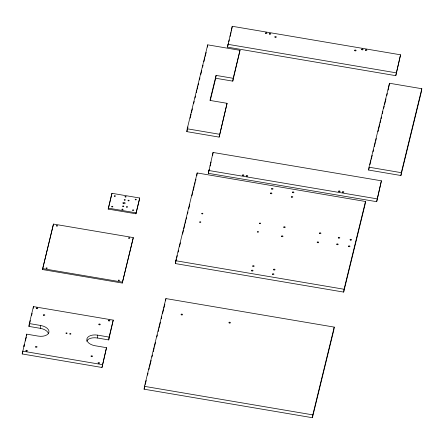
<?xml version="1.0" encoding="UTF-8"?>
<svg xmlns="http://www.w3.org/2000/svg" width="444" height="444" viewBox="0 0 444 444"><rect width="100%" height="100%" fill="white"/><g stroke="black" fill="none" stroke-linecap="round" stroke-linejoin="round"><path stroke-width="0.67" d="M29.31 323.559L33.45 306.599L113.237 320.118L109.096 337.079L97.697 335.148A9.646 5.433 7.7 0 0 86.907 338.839A9.646 5.433 7.7 0 0 95.11 345.748L106.505 347.68L101.981 367.482L22.2 353.962L26.723 334.16L38.123 336.091A9.646 5.433 7.7 0 0 48.912 332.401A9.646 5.433 7.7 0 0 40.709 325.491L29.31 323.559L28.927 326.401L40.326 328.332A9.646 5.433 7.7 0 1 48.54 333.816M23.904 346.464L24.137 344.76M26.573 335.298L26.723 334.16M33.222 308.308L33.45 306.599M42.48 269.541L53.474 224.07L133.256 237.59L133.128 238.539L122.261 283.061L42.48 269.541L53.474 224.07M40.326 328.332L40.709 325.491M108.197 209.091L111.949 193.307L139.682 198.002L139.555 198.951L135.931 213.792L108.197 209.091L111.949 193.307M86.669 341.225A9.646 5.433 7.7 0 1 97.314 337.989L97.697 335.148M101.981 367.482L106.505 347.68M97.314 337.989L108.708 339.921L109.096 337.079M113.237 320.118L108.708 339.921M122.261 283.061L133.256 237.59M135.931 213.792L139.682 198.002M144.106 389.194L144.489 386.352L165.917 298.584L334.215 327.106L333.833 329.948L312.41 417.715L144.106 389.194L144.922 385.847M240.004 50.316L233.172 78.299L216.078 75.402L209.968 100.416L227.067 103.313L219.125 137.107L186.835 131.635L187.218 128.793L207.709 44.844L240.004 50.316L232.789 81.141L215.69 78.244L210.228 100.627M165.606 300.86L165.917 298.584M175.374 263.575L175.757 260.728L197.18 172.96L365.484 201.482L365.101 204.323L343.673 292.091L175.374 263.575L176.518 258.885M207.404 47.12L207.709 44.844M196.797 175.807L197.18 172.96M215.69 78.244L216.078 75.402M208.336 173.332L213.059 152.464L381.402 180.808L376.679 201.681L208.336 173.332L209.296 169.325M212.676 155.306L213.059 152.464M227.472 47.147L232.256 26.285L400.56 54.806L395.776 75.669L227.472 47.147L228.455 43.146M232.256 26.285L231.385 31.13M219.125 137.107L227.067 103.313M232.789 81.141L233.172 78.299M312.41 417.715L312.792 414.874L334.215 327.106M343.673 292.091L344.056 289.249L365.484 201.482M368.631 170.046L369.014 167.205L389.51 83.256L421.8 88.722L421.417 91.569L400.921 175.519L368.631 170.046L369.119 168.032M389.51 83.256L388.139 90.126M376.679 201.681L381.402 180.808M395.776 75.669L400.56 54.806M400.921 175.519L401.304 172.677L421.8 88.722M210.101 165.989L211.067 161.982M22.2 353.962L22.822 351.42M24.076 346.276L24.559 344.289M25.369 340.975L26.34 337.002M28.927 326.401L30.359 320.535M31.635 315.312L32.112 313.359M186.835 131.635L187.978 126.934M190.11 118.204L191.098 114.175M191.425 112.832L192.407 108.802M193.717 103.43L194.211 101.415M195.033 98.057L195.521 96.043M196.342 92.685L196.836 90.67M197.164 89.327L197.819 86.641M198.146 85.298L198.635 83.283M199.456 79.926L199.95 77.911M200.771 74.548L201.754 70.518M202.569 67.161L203.063 65.146M203.885 61.788L204.867 57.759M205.195 56.416L206.177 52.386M228.777 41.808L229.265 39.81M230.081 36.469L231.058 32.468M145.249 384.504L146.231 380.486M147.541 375.125L148.03 373.115M148.845 369.763L149.339 367.754M149.667 366.417L151.138 360.384M151.953 357.037L152.447 355.028M153.263 351.676L154.246 347.658M154.573 346.314L155.555 342.296M156.86 336.935L157.354 334.926M158.169 331.574L158.663 329.565M158.991 328.227L160.462 322.194M161.277 318.848L161.766 316.838M162.587 313.486L163.57 309.468M163.897 308.125L164.874 304.107M176.845 257.542L177.334 255.533M178.155 252.181L178.643 250.172M179.459 246.825L180.442 242.801M182.567 234.093L183.55 230.075M183.877 228.732L184.859 224.714M185.187 223.376L185.842 220.696M186.164 219.353L186.658 217.344M187.473 213.991L187.967 211.982M188.783 208.636L189.766 204.612M191.891 195.904L192.874 191.886M193.201 190.543L194.178 186.524M194.505 185.187L195.16 182.506M195.488 181.163L195.982 179.154M369.941 164.674L370.923 160.645M371.251 159.302L372.239 155.272M373.054 151.915L373.548 149.9M374.37 146.542L375.352 142.513M375.68 141.17L376.334 138.484M377.977 131.763L378.466 129.748M378.793 128.405L379.775 124.376M380.108 123.032L380.763 120.346M381.091 119.003L381.579 116.988M382.401 113.631L382.894 111.616M383.71 108.258L384.204 106.244M384.532 104.901L386.008 98.857M386.829 95.499L387.318 93.484M208.719 170.49L377.061 198.84M227.861 44.306L396.159 72.827M187.218 128.793L219.508 134.266M369.014 167.205L401.304 172.677M108.325 208.147L136.058 212.843M175.757 260.728L344.056 289.249M42.607 268.592L122.389 282.112M22.583 351.121L102.364 364.641M144.489 386.352L312.792 414.874M181.335 314.824A0.771 0.433 7.7 0 0 182.567 314.652A0.771 0.433 7.7 0 0 181.513 314.091A0.771 0.433 7.7 0 0 181.335 314.824M229.204 322.938A0.771 0.433 7.7 0 0 230.436 322.766A0.771 0.433 7.7 0 0 229.382 322.205A0.771 0.433 7.7 0 0 229.204 322.938M251.804 270.907A0.771 0.433 7.7 0 0 253.036 270.735A0.771 0.433 7.7 0 0 251.981 270.174A0.771 0.433 7.7 0 0 251.804 270.907M252.919 266.35A0.771 0.433 7.7 0 0 254.146 266.178A0.771 0.433 7.7 0 0 253.097 265.617A0.771 0.433 7.7 0 0 252.919 266.35M273.809 269.891A0.771 0.433 7.7 0 0 275.041 269.719A0.771 0.433 7.7 0 0 273.992 269.158A0.771 0.433 7.7 0 0 273.809 269.891M272.699 274.448A0.771 0.433 7.7 0 0 273.931 274.275A0.771 0.433 7.7 0 0 272.877 273.715A0.771 0.433 7.7 0 0 272.699 274.448M292.674 192.618A0.771 0.433 7.7 0 0 293.906 192.441A0.771 0.433 7.7 0 0 292.857 191.886A0.771 0.433 7.7 0 0 292.674 192.618M291.564 197.175A0.771 0.433 7.7 0 0 292.79 197.003A0.771 0.433 7.7 0 0 291.741 196.442A0.771 0.433 7.7 0 0 291.564 197.175M271.778 189.077A0.771 0.433 7.7 0 0 273.01 188.905A0.771 0.433 7.7 0 0 271.961 188.345A0.771 0.433 7.7 0 0 271.778 189.077M270.668 193.634A0.771 0.433 7.7 0 0 271.894 193.462A0.771 0.433 7.7 0 0 270.846 192.901A0.771 0.433 7.7 0 0 270.668 193.634M336.957 244.605A0.771 0.433 7.7 0 0 338.184 244.433A0.771 0.433 7.7 0 0 337.135 243.873A0.771 0.433 7.7 0 0 336.957 244.605M338.561 238.034A0.771 0.433 7.7 0 0 339.788 237.862A0.771 0.433 7.7 0 0 338.739 237.301A0.771 0.433 7.7 0 0 338.561 238.034M350.338 240.032A0.771 0.433 7.7 0 0 351.565 239.854A0.771 0.433 7.7 0 0 350.516 239.294A0.771 0.433 7.7 0 0 350.338 240.032M348.734 246.603A0.771 0.433 7.7 0 0 349.961 246.426A0.771 0.433 7.7 0 0 348.912 245.865A0.771 0.433 7.7 0 0 348.734 246.603M199.883 222.278A0.577 0.327 7.7 0 0 200.805 222.144A0.577 0.327 7.7 0 0 200.016 221.723A0.577 0.327 7.7 0 0 199.883 222.278M201.953 213.797A0.577 0.327 7.7 0 0 202.875 213.664A0.577 0.327 7.7 0 0 202.087 213.248A0.577 0.327 7.7 0 0 201.953 213.797M259.696 223.582A0.577 0.327 7.7 0 0 260.617 223.449A0.577 0.327 7.7 0 0 259.834 223.032A0.577 0.327 7.7 0 0 259.696 223.582M257.625 232.062A0.577 0.327 7.7 0 0 258.552 231.929A0.577 0.327 7.7 0 0 257.764 231.513A0.577 0.327 7.7 0 0 257.625 232.062M281.746 236.574A0.771 0.433 7.7 0 0 282.978 236.402A0.771 0.433 7.7 0 0 281.929 235.842A0.771 0.433 7.7 0 0 281.746 236.574M283.971 227.461A0.771 0.433 7.7 0 0 285.203 227.284A0.771 0.433 7.7 0 0 284.149 226.723A0.771 0.433 7.7 0 0 283.971 227.461M319.686 233.511A0.771 0.433 7.7 0 0 320.912 233.339A0.771 0.433 7.7 0 0 319.863 232.778A0.771 0.433 7.7 0 0 319.686 233.511M317.46 242.624A0.771 0.433 7.7 0 0 318.687 242.452A0.771 0.433 7.7 0 0 317.638 241.891A0.771 0.433 7.7 0 0 317.46 242.624M56.66 226.002A0.577 0.327 7.7 0 0 57.587 225.874A0.577 0.327 7.7 0 0 56.799 225.452A0.577 0.327 7.7 0 0 56.66 226.002M46.309 268.404A0.577 0.327 7.7 0 0 47.236 268.27A0.577 0.327 7.7 0 0 46.448 267.854A0.577 0.327 7.7 0 0 46.309 268.404M118.498 280.636A0.577 0.327 7.7 0 0 119.419 280.503A0.577 0.327 7.7 0 0 118.631 280.081A0.577 0.327 7.7 0 0 118.498 280.636M128.843 238.234A0.577 0.327 7.7 0 0 129.77 238.106A0.577 0.327 7.7 0 0 128.982 237.684A0.577 0.327 7.7 0 0 128.843 238.234M338.855 191.647A0.771 0.433 7.7 0 0 340.087 191.469A0.771 0.433 7.7 0 0 339.033 190.909A0.771 0.433 7.7 0 0 338.855 191.647M342.657 192.291A0.771 0.433 7.7 0 0 343.884 192.113A0.771 0.433 7.7 0 0 342.835 191.553A0.771 0.433 7.7 0 0 342.657 192.291M242.696 175.53A0.771 0.433 7.7 0 0 243.928 175.352A0.771 0.433 7.7 0 0 242.874 174.792A0.771 0.433 7.7 0 0 242.696 175.53M246.498 176.174A0.771 0.433 7.7 0 0 247.724 175.996A0.771 0.433 7.7 0 0 246.675 175.436A0.771 0.433 7.7 0 0 246.498 176.174M265.723 33.444A0.771 0.433 7.7 0 0 266.949 33.267A0.771 0.433 7.7 0 0 265.901 32.706A0.771 0.433 7.7 0 0 265.723 33.444M269.519 34.088A0.771 0.433 7.7 0 0 270.751 33.911A0.771 0.433 7.7 0 0 269.702 33.35A0.771 0.433 7.7 0 0 269.519 34.088M361.838 49.728A0.771 0.433 7.7 0 0 363.07 49.556A0.771 0.433 7.7 0 0 362.021 48.995A0.771 0.433 7.7 0 0 361.838 49.728M365.64 50.372A0.771 0.433 7.7 0 0 366.866 50.2A0.771 0.433 7.7 0 0 365.817 49.639A0.771 0.433 7.7 0 0 365.64 50.372M275.08 37.235A0.771 0.433 7.7 0 0 276.312 37.063A0.771 0.433 7.7 0 0 275.263 36.502A0.771 0.433 7.7 0 0 275.08 37.235M354.861 50.755A0.771 0.433 7.7 0 0 356.094 50.583A0.771 0.433 7.7 0 0 355.045 50.022A0.771 0.433 7.7 0 0 354.861 50.755M123.299 203.53A1.16 0.655 7.7 0 0 125.147 203.269A1.16 0.655 7.7 0 0 123.571 202.425A1.16 0.655 7.7 0 0 123.299 203.53M126.673 207.126A0.577 0.327 7.7 0 0 127.6 206.993A0.577 0.327 7.7 0 0 126.812 206.577A0.577 0.327 7.7 0 0 126.673 207.126M128.227 200.766A0.577 0.327 7.7 0 0 129.149 200.633A0.577 0.327 7.7 0 0 128.36 200.216A0.577 0.327 7.7 0 0 128.227 200.766M124.431 200.122A0.577 0.327 7.7 0 0 125.352 199.989A0.577 0.327 7.7 0 0 124.564 199.572A0.577 0.327 7.7 0 0 124.431 200.122M122.877 206.482A0.577 0.327 7.7 0 0 123.798 206.349A0.577 0.327 7.7 0 0 123.01 205.933A0.577 0.327 7.7 0 0 122.877 206.482M125.208 196.942A0.577 0.327 7.7 0 0 126.129 196.809A0.577 0.327 7.7 0 0 125.341 196.392A0.577 0.327 7.7 0 0 125.208 196.942M122.1 209.662A0.577 0.327 7.7 0 0 123.021 209.529A0.577 0.327 7.7 0 0 122.233 209.113A0.577 0.327 7.7 0 0 122.1 209.662M111.91 206.832A0.577 0.327 7.7 0 0 112.832 206.699A0.577 0.327 7.7 0 0 112.043 206.282A0.577 0.327 7.7 0 0 111.91 206.832M114.497 196.231A0.577 0.327 7.7 0 0 115.423 196.104A0.577 0.327 7.7 0 0 114.635 195.682A0.577 0.327 7.7 0 0 114.497 196.231M135.392 199.772A0.577 0.327 7.7 0 0 136.314 199.639A0.577 0.327 7.7 0 0 135.531 199.223A0.577 0.327 7.7 0 0 135.392 199.772M132.806 210.373A0.577 0.327 7.7 0 0 133.727 210.24A0.577 0.327 7.7 0 0 132.939 209.823A0.577 0.327 7.7 0 0 132.806 210.373M66.173 333.405A0.577 0.327 7.7 0 0 67.1 333.278A0.577 0.327 7.7 0 0 66.311 332.856A0.577 0.327 7.7 0 0 66.173 333.405M69.974 334.049A0.577 0.327 7.7 0 0 70.896 333.921A0.577 0.327 7.7 0 0 70.108 333.5A0.577 0.327 7.7 0 0 69.974 334.049M26.174 351.01A0.771 0.433 7.7 0 0 27.4 350.832A0.771 0.433 7.7 0 0 26.351 350.272A0.771 0.433 7.7 0 0 26.174 351.01M36.525 308.608A0.771 0.433 7.7 0 0 37.751 308.436A0.771 0.433 7.7 0 0 36.702 307.875A0.771 0.433 7.7 0 0 36.525 308.608M108.708 320.84A0.771 0.433 7.7 0 0 109.934 320.662A0.771 0.433 7.7 0 0 108.885 320.107A0.771 0.433 7.7 0 0 108.708 320.84M98.357 363.236A0.771 0.433 7.7 0 0 99.584 363.064A0.771 0.433 7.7 0 0 98.535 362.504A0.771 0.433 7.7 0 0 98.357 363.236M35.825 347.125A0.771 0.433 7.7 0 0 37.052 346.947A0.771 0.433 7.7 0 0 36.003 346.387A0.771 0.433 7.7 0 0 35.825 347.125M91.292 356.521A0.771 0.433 7.7 0 0 92.524 356.349A0.771 0.433 7.7 0 0 91.47 355.788A0.771 0.433 7.7 0 0 91.292 356.521M99.056 324.725A0.771 0.433 7.7 0 0 100.283 324.547A0.771 0.433 7.7 0 0 99.234 323.987A0.771 0.433 7.7 0 0 99.056 324.725M43.59 315.323A0.771 0.433 7.7 0 0 44.816 315.151A0.771 0.433 7.7 0 0 43.767 314.591A0.771 0.433 7.7 0 0 43.59 315.323"/></g></svg>
